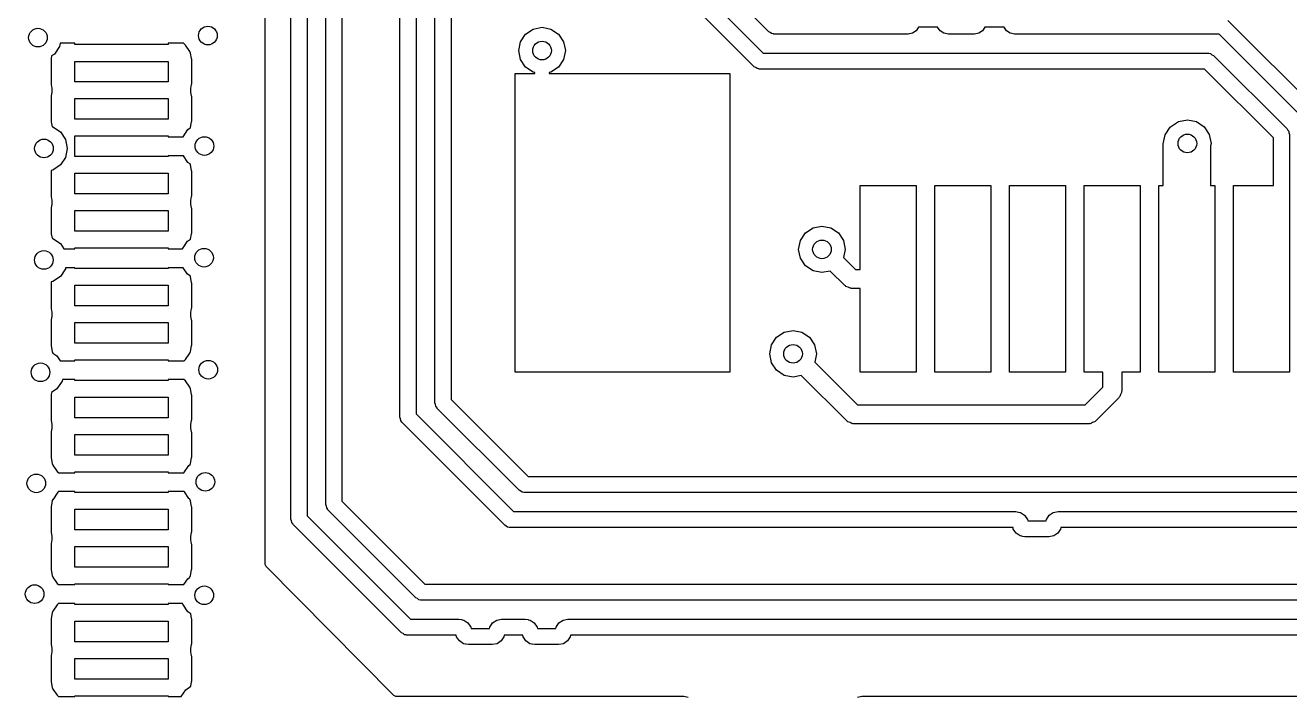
# Model space of a CAD drawing. Extents: x 0 to 4.25, y -4.33 to 0.
# Drawn here: x 1.691 to 2.224, y -2.818 to -2.534 of the extents above; entities that cross this region are included whole.
import ezdxf

# ---------------------------------------------------------------- set-up
doc = ezdxf.new("R2010")
doc.units = 0
doc.header["$MEASUREMENT"] = 0
doc.layers.add('BLACK', color=7, linetype='CONTINUOUS')

msp = doc.modelspace()

# ---------------------------------------------------------------- linework, layer by layer
at = {"layer": 'BLACK', "linetype": 'CONTINUOUS'}
for p, q in [((1.86349, -2.69348), (1.86349, -2.29858)), ((1.87025, -2.29718), (1.87025, -2.69208)), ((1.85549, -2.30329), (1.85549, -2.69819)), ((1.84873, -2.69959), (1.84873, -2.30469)), ((1.80274, -2.74255), (1.80274, -2.31308)), ((1.8095, -2.31168), (1.8095, -2.74115)), ((1.79177, -2.31788), (1.79177, -2.76157)), ((1.8175, -2.73643), (1.8175, -2.41532)), ((1.82426, -2.41643), (1.82426, -2.73503)), ((1.95076, -2.49473), (2.00197, -2.54593)), ((2.00429, -2.53694), (1.95975, -2.4924)), ((1.99818, -2.5517), (1.94499, -2.49852)), ((2.19808, -2.53216), (2.23776, -2.57184)), ((1.89957, -2.54112), (1.9017, -2.53792)), ((1.9017, -2.53792), (1.90489, -2.53579)), ((1.90489, -2.53579), (1.90866, -2.53504)), ((1.90866, -2.53504), (1.91243, -2.53579)), ((1.91243, -2.53579), (1.91562, -2.53792)), ((1.91562, -2.53792), (1.91775, -2.54112)), ((2.00496, -2.53725), (2.00429, -2.53694)), ((2.00552, -2.53773), (2.00496, -2.53725)), ((2.00625, -2.53785), (2.00552, -2.53773)), ((2.00638, -2.53792), (2.00625, -2.53785)), ((2.00647, -2.53789), (2.00638, -2.53792)), ((2.00668, -2.53793), (2.00647, -2.53789)), ((2.06309, -2.53793), (2.00668, -2.53793)), ((2.06495, -2.53756), (2.06309, -2.53793)), ((2.06652, -2.53651), (2.06495, -2.53756)), ((2.06754, -2.53498), (2.06652, -2.53651)), ((2.07558, -2.53498), (2.06754, -2.53498)), ((2.07661, -2.53651), (2.07558, -2.53498)), ((2.07818, -2.53756), (2.07661, -2.53651)), ((2.07884, -2.53769), (2.07818, -2.53756)), ((2.07888, -2.53773), (2.07884, -2.53769)), ((2.08004, -2.53793), (2.07888, -2.53773)), ((2.09109, -2.53793), (2.08004, -2.53793)), ((2.08004, -2.53793), (2.08004, -2.53793)), ((2.09295, -2.53756), (2.09109, -2.53793)), ((2.09452, -2.53651), (2.09295, -2.53756)), ((2.09554, -2.53498), (2.09452, -2.53651)), ((2.10358, -2.53498), (2.09554, -2.53498)), ((2.10461, -2.53651), (2.10358, -2.53498)), ((2.10618, -2.53756), (2.10461, -2.53651)), ((2.10684, -2.53769), (2.10618, -2.53756)), ((2.10688, -2.53773), (2.10684, -2.53769)), ((2.10804, -2.53793), (2.10688, -2.53773)), ((2.19429, -2.53793), (2.10804, -2.53793)), ((2.10804, -2.53793), (2.10804, -2.53793)), ((2.23199, -2.57563), (2.19429, -2.53793)), ((1.70508, -2.54318), (1.70294, -2.54637)), ((1.70535, -2.5418), (1.70508, -2.54318)), ((1.71149, -2.5418), (1.70535, -2.5418)), ((1.71149, -2.54233), (1.71149, -2.5418)), ((1.75086, -2.54233), (1.71149, -2.54233)), ((1.75086, -2.5418), (1.75086, -2.54233)), ((1.75742, -2.5418), (1.75086, -2.5418)), ((1.75773, -2.54201), (1.75742, -2.5418)), ((1.75827, -2.54254), (1.75773, -2.54201)), ((1.76004, -2.5452), (1.75827, -2.54254)), ((1.89882, -2.54488), (1.89957, -2.54112)), ((1.91775, -2.54112), (1.9185, -2.54488)), ((1.70154, -2.54824), (1.70151, -2.54863)), ((1.70151, -2.54863), (1.70151, -2.55887)), ((1.70176, -2.54716), (1.70154, -2.54824)), ((1.70294, -2.54637), (1.70176, -2.54716)), ((1.71149, -2.55808), (1.71149, -2.54942)), ((1.71149, -2.54942), (1.75086, -2.54942)), ((1.75086, -2.54942), (1.75086, -2.55808)), ((1.76033, -2.5459), (1.76004, -2.5452)), ((1.7608, -2.54824), (1.76033, -2.5459)), ((1.76084, -2.54863), (1.7608, -2.54824)), ((1.76084, -2.55887), (1.76084, -2.54863)), ((1.89957, -2.54865), (1.89882, -2.54488)), ((1.9017, -2.55184), (1.89957, -2.54865)), ((1.91775, -2.54865), (1.91562, -2.55184)), ((1.9185, -2.54488), (1.91775, -2.54865)), ((2.00197, -2.54593), (2.18958, -2.54593)), ((2.18958, -2.54593), (2.18979, -2.54597)), ((2.18979, -2.54597), (2.18988, -2.54594)), ((2.18988, -2.54594), (2.19001, -2.546)), ((2.19001, -2.546), (2.19074, -2.54613)), ((2.19074, -2.54613), (2.1913, -2.54661)), ((2.1913, -2.54661), (2.19197, -2.54692)), ((2.19197, -2.54692), (2.223, -2.57795)), ((1.89728, -2.68059), (1.89728, -2.55461)), ((1.89728, -2.55461), (1.90566, -2.55461)), ((1.90489, -2.55398), (1.9017, -2.55184)), ((1.90566, -2.55413), (1.90489, -2.55398)), ((1.90566, -2.55461), (1.90566, -2.55413)), ((1.91243, -2.55398), (1.91166, -2.55413)), ((1.91166, -2.55413), (1.91166, -2.55461)), ((1.91166, -2.55461), (1.98783, -2.55461)), ((1.91562, -2.55184), (1.91243, -2.55398)), ((1.98783, -2.55461), (1.98783, -2.68059)), ((1.99884, -2.55201), (1.99818, -2.5517)), ((1.99941, -2.55249), (1.99884, -2.55201)), ((2.00014, -2.55261), (1.99941, -2.55249)), ((2.00027, -2.55268), (2.00014, -2.55261)), ((2.00036, -2.55265), (2.00027, -2.55268)), ((2.00057, -2.55269), (2.00036, -2.55265)), ((2.18818, -2.55269), (2.00057, -2.55269)), ((2.21723, -2.58174), (2.18818, -2.55269)), ((1.70151, -2.55887), (1.70154, -2.55925)), ((1.70154, -2.55925), (1.70186, -2.56084)), ((1.75086, -2.55808), (1.71149, -2.55808)), ((1.76048, -2.56084), (1.7608, -2.55925)), ((1.7608, -2.55925), (1.76084, -2.55887)), ((1.70154, -2.56399), (1.70151, -2.56437)), ((1.70151, -2.56437), (1.70151, -2.57462)), ((1.70186, -2.5624), (1.70154, -2.56399)), ((1.70186, -2.56084), (1.70186, -2.5624)), ((1.71149, -2.57383), (1.71149, -2.56516)), ((1.71149, -2.56516), (1.75086, -2.56516)), ((1.75086, -2.56516), (1.75086, -2.57383)), ((1.76048, -2.5624), (1.76048, -2.56084)), ((1.7608, -2.56399), (1.76048, -2.5624)), ((1.76084, -2.56437), (1.7608, -2.56399)), ((1.76084, -2.57462), (1.76084, -2.56437)), ((1.70151, -2.57462), (1.70154, -2.575)), ((1.70154, -2.575), (1.70195, -2.57702)), ((1.75086, -2.57383), (1.71149, -2.57383)), ((1.76033, -2.57734), (1.7608, -2.575)), ((1.7608, -2.575), (1.76084, -2.57462)), ((2.17388, -2.577), (2.17713, -2.57483)), ((2.17713, -2.57483), (2.18095, -2.57407)), ((2.18095, -2.57407), (2.18478, -2.57483)), ((2.18478, -2.57483), (2.18802, -2.577)), ((1.70195, -2.57702), (1.70227, -2.57709)), ((1.70227, -2.57709), (1.70546, -2.57922)), ((1.70546, -2.57922), (1.7076, -2.58241)), ((1.71149, -2.58957), (1.71149, -2.58091)), ((1.71149, -2.58091), (1.75086, -2.58091)), ((1.75086, -2.58091), (1.75086, -2.58124)), ((1.75086, -2.58124), (1.75723, -2.58124)), ((1.75723, -2.58124), (1.75926, -2.5782)), ((1.75926, -2.5782), (1.76025, -2.57753)), ((1.76025, -2.57753), (1.76033, -2.57734)), ((2.17075, -2.58428), (2.17151, -2.58045)), ((2.17151, -2.58045), (2.17368, -2.5772)), ((2.17368, -2.5772), (2.17388, -2.577)), ((2.18802, -2.577), (2.19019, -2.58024)), ((2.19019, -2.58024), (2.19095, -2.58407)), ((2.21723, -2.60185), (2.21723, -2.58174)), ((2.223, -2.57795), (2.22312, -2.57812)), ((2.22312, -2.57812), (2.2232, -2.57817)), ((2.2232, -2.57817), (2.22325, -2.57831)), ((2.22325, -2.57831), (2.22368, -2.57891)), ((2.22368, -2.57891), (2.22374, -2.57965)), ((2.22374, -2.57965), (2.22399, -2.58034)), ((2.22399, -2.58034), (2.22399, -2.60185)), ((1.7076, -2.58241), (1.70835, -2.58618)), ((1.70835, -2.58618), (1.7076, -2.58995)), ((2.17075, -2.60185), (2.17075, -2.58428)), ((2.19095, -2.58407), (2.19075, -2.5851)), ((2.19075, -2.5851), (2.19075, -2.60185)), ((1.7076, -2.58995), (1.70546, -2.59314)), ((1.75086, -2.58957), (1.71149, -2.58957)), ((1.75734, -2.58924), (1.75086, -2.58924)), ((1.75086, -2.58924), (1.75086, -2.58957)), ((1.75926, -2.59212), (1.75734, -2.58924)), ((1.76016, -2.59272), (1.75926, -2.59212)), ((1.76033, -2.59315), (1.76016, -2.59272)), ((1.70154, -2.59549), (1.70151, -2.59587)), ((1.70151, -2.59587), (1.70151, -2.60611)), ((1.70156, -2.59542), (1.70154, -2.59549)), ((1.70227, -2.59527), (1.70156, -2.59542)), ((1.70546, -2.59314), (1.70227, -2.59527)), ((1.71149, -2.60532), (1.71149, -2.59666)), ((1.71149, -2.59666), (1.75086, -2.59666)), ((1.75086, -2.59666), (1.75086, -2.60532)), ((1.7608, -2.59549), (1.76033, -2.59315)), ((1.76084, -2.59587), (1.7608, -2.59549)), ((1.76084, -2.60611), (1.76084, -2.59587)), ((2.04295, -2.63722), (2.04295, -2.60185)), ((2.04295, -2.60185), (2.06657, -2.60185)), ((2.06657, -2.60185), (2.06657, -2.68059)), ((2.07445, -2.68059), (2.07445, -2.60185)), ((2.07445, -2.60185), (2.09807, -2.60185)), ((2.09807, -2.60185), (2.09807, -2.68059)), ((2.10594, -2.68059), (2.10594, -2.60185)), ((2.10594, -2.60185), (2.12957, -2.60185)), ((2.12957, -2.60185), (2.12957, -2.68059)), ((2.13744, -2.68059), (2.13744, -2.60185)), ((2.13744, -2.60185), (2.16106, -2.60185)), ((2.16106, -2.60185), (2.16106, -2.68059)), ((2.16894, -2.68059), (2.16894, -2.60185)), ((2.16894, -2.60185), (2.17075, -2.60185)), ((2.19075, -2.60185), (2.19256, -2.60185)), ((2.19256, -2.60185), (2.19256, -2.68059)), ((2.20043, -2.68059), (2.20043, -2.60185)), ((2.20043, -2.60185), (2.21723, -2.60185)), ((2.22399, -2.60185), (2.22406, -2.60185)), ((2.22406, -2.60185), (2.22406, -2.68059)), ((1.70151, -2.60611), (1.70154, -2.60649)), ((1.70154, -2.60649), (1.70186, -2.60809)), ((1.70186, -2.60809), (1.70186, -2.60965)), ((1.75086, -2.60532), (1.71149, -2.60532)), ((1.76048, -2.60809), (1.7608, -2.60649)), ((1.76048, -2.60965), (1.76048, -2.60809)), ((1.7608, -2.60649), (1.76084, -2.60611)), ((1.70154, -2.61124), (1.70151, -2.61162)), ((1.70151, -2.61162), (1.70151, -2.62186)), ((1.70186, -2.60965), (1.70154, -2.61124)), ((1.71149, -2.62107), (1.71149, -2.61241)), ((1.71149, -2.61241), (1.75086, -2.61241)), ((1.75086, -2.61241), (1.75086, -2.62107)), ((1.7608, -2.61124), (1.76048, -2.60965)), ((1.76084, -2.61162), (1.7608, -2.61124)), ((1.76084, -2.62186), (1.76084, -2.61162)), ((2.02301, -2.61965), (2.02677, -2.6189)), ((2.02677, -2.6189), (2.03054, -2.61965)), ((1.70151, -2.62186), (1.70154, -2.62224)), ((1.70154, -2.62224), (1.70191, -2.62407)), ((1.70191, -2.62407), (1.70223, -2.62414)), ((1.70223, -2.62414), (1.70542, -2.62627)), ((1.75086, -2.62107), (1.71149, -2.62107)), ((1.7591, -2.62532), (1.76035, -2.62449)), ((1.76035, -2.62449), (1.7608, -2.62224)), ((1.7608, -2.62224), (1.76084, -2.62186)), ((2.01768, -2.62497), (2.01981, -2.62178)), ((2.01981, -2.62178), (2.02301, -2.61965)), ((2.03054, -2.61965), (2.03373, -2.62178)), ((2.03373, -2.62178), (2.03586, -2.62497)), ((1.70542, -2.62627), (1.70691, -2.62849)), ((1.70691, -2.62849), (1.71149, -2.62849)), ((1.71149, -2.62849), (1.71149, -2.62816)), ((1.71149, -2.62816), (1.75086, -2.62816)), ((1.75086, -2.62816), (1.75086, -2.62849)), ((1.75086, -2.62849), (1.75699, -2.62849)), ((1.75699, -2.62849), (1.7591, -2.62532)), ((2.01693, -2.62874), (2.01768, -2.62497)), ((2.01768, -2.63251), (2.01693, -2.62874)), ((2.03586, -2.62497), (2.03661, -2.62874)), ((2.03661, -2.62874), (2.03592, -2.63223)), ((2.01981, -2.6357), (2.01768, -2.63251)), ((2.03592, -2.63223), (2.04091, -2.63722)), ((1.70542, -2.64019), (1.70223, -2.64232)), ((1.70756, -2.63699), (1.70542, -2.64019)), ((1.70766, -2.63649), (1.70756, -2.63699)), ((1.71149, -2.63649), (1.70766, -2.63649)), ((1.71149, -2.63682), (1.71149, -2.63649)), ((1.75086, -2.63682), (1.71149, -2.63682)), ((1.75726, -2.63649), (1.75086, -2.63649)), ((1.75086, -2.63649), (1.75086, -2.63682)), ((1.7591, -2.63924), (1.75726, -2.63649)), ((1.76015, -2.63994), (1.7591, -2.63924)), ((1.76033, -2.64039), (1.76015, -2.63994)), ((1.7608, -2.64273), (1.76033, -2.64039)), ((2.02301, -2.63783), (2.01981, -2.6357)), ((2.02677, -2.63858), (2.02301, -2.63783)), ((2.03026, -2.63789), (2.02677, -2.63858)), ((2.03642, -2.64405), (2.03026, -2.63789)), ((2.04091, -2.63722), (2.04295, -2.63722)), ((1.70154, -2.64273), (1.70151, -2.64311)), ((1.70151, -2.64311), (1.70151, -2.65336)), ((1.7016, -2.64245), (1.70154, -2.64273)), ((1.70223, -2.64232), (1.7016, -2.64245)), ((1.71149, -2.65257), (1.71149, -2.6439)), ((1.71149, -2.6439), (1.75086, -2.6439)), ((1.75086, -2.6439), (1.75086, -2.65257)), ((1.76084, -2.64311), (1.7608, -2.64273)), ((1.76084, -2.65336), (1.76084, -2.64311)), ((2.03671, -2.6442), (2.03642, -2.64405)), ((2.0369, -2.64446), (2.03671, -2.6442)), ((2.03779, -2.64475), (2.0369, -2.64446)), ((2.03863, -2.64517), (2.03779, -2.64475)), ((2.03895, -2.64512), (2.03863, -2.64517)), ((2.03925, -2.64522), (2.03895, -2.64512)), ((2.04295, -2.64522), (2.03925, -2.64522)), ((2.04295, -2.68059), (2.04295, -2.64522)), ((1.70151, -2.65336), (1.70154, -2.65374)), ((1.70154, -2.65374), (1.70186, -2.65533)), ((1.70186, -2.65533), (1.70186, -2.65689)), ((1.75086, -2.65257), (1.71149, -2.65257)), ((1.76048, -2.65533), (1.7608, -2.65374)), ((1.76048, -2.65689), (1.76048, -2.65533)), ((1.7608, -2.65374), (1.76084, -2.65336)), ((1.70154, -2.65848), (1.70151, -2.65886)), ((1.70151, -2.65886), (1.70151, -2.6691)), ((1.70186, -2.65689), (1.70154, -2.65848)), ((1.71149, -2.66831), (1.71149, -2.65965)), ((1.71149, -2.65965), (1.75086, -2.65965)), ((1.75086, -2.65965), (1.75086, -2.66831)), ((1.7608, -2.65848), (1.76048, -2.65689)), ((1.76084, -2.65886), (1.7608, -2.65848)), ((1.76084, -2.6691), (1.76084, -2.65886)), ((2.00547, -2.66907), (2.00761, -2.66587)), ((2.00761, -2.66587), (2.0108, -2.66374)), ((2.0108, -2.66374), (2.01457, -2.66299)), ((2.01457, -2.66299), (2.01833, -2.66374)), ((2.01833, -2.66374), (2.02153, -2.66587)), ((2.02153, -2.66587), (2.02366, -2.66907)), ((1.70151, -2.6691), (1.70154, -2.66949)), ((1.70154, -2.66949), (1.70201, -2.67183)), ((1.70201, -2.67183), (1.7023, -2.67253)), ((1.7023, -2.67253), (1.7023, -2.67253)), ((1.7023, -2.67253), (1.70401, -2.67367)), ((1.75086, -2.66831), (1.71149, -2.66831)), ((1.75827, -2.67519), (1.76004, -2.67253)), ((1.76004, -2.67253), (1.76033, -2.67183)), ((1.76033, -2.67183), (1.7608, -2.66949)), ((1.7608, -2.66949), (1.76084, -2.6691)), ((2.00472, -2.67283), (2.00547, -2.66907)), ((2.02366, -2.66907), (2.02441, -2.67283)), ((1.70401, -2.67367), (1.70538, -2.67573)), ((1.70538, -2.67573), (1.71149, -2.67573)), ((1.71149, -2.67573), (1.71149, -2.6754)), ((1.71149, -2.6754), (1.75086, -2.6754)), ((1.75086, -2.6754), (1.75086, -2.67573)), ((1.75086, -2.67573), (1.75772, -2.67573)), ((1.75772, -2.67573), (1.75773, -2.67572)), ((1.75773, -2.67572), (1.75827, -2.67519)), ((2.00547, -2.6766), (2.00472, -2.67283)), ((2.00761, -2.67979), (2.00547, -2.6766)), ((2.02441, -2.67283), (2.02372, -2.67633)), ((2.02372, -2.67633), (2.04174, -2.69435)), ((1.98783, -2.68059), (1.89728, -2.68059)), ((2.0108, -2.68193), (2.00761, -2.67979)), ((2.01457, -2.68268), (2.0108, -2.68193)), ((2.01806, -2.68198), (2.01457, -2.68268)), ((2.03725, -2.70117), (2.01806, -2.68198)), ((2.06657, -2.68059), (2.04295, -2.68059)), ((2.09807, -2.68059), (2.07445, -2.68059)), ((2.12957, -2.68059), (2.10594, -2.68059)), ((2.14525, -2.68059), (2.13744, -2.68059)), ((2.14525, -2.6869), (2.14525, -2.68059)), ((2.16106, -2.68059), (2.15325, -2.68059)), ((2.15325, -2.68059), (2.15325, -2.68855)), ((2.19256, -2.68059), (2.16894, -2.68059)), ((2.22406, -2.68059), (2.20043, -2.68059)), ((1.70401, -2.68759), (1.70172, -2.68912)), ((1.70614, -2.6844), (1.70401, -2.68759)), ((1.70627, -2.68373), (1.70614, -2.6844)), ((1.71149, -2.68373), (1.70627, -2.68373)), ((1.71149, -2.68406), (1.71149, -2.68373)), ((1.75086, -2.68406), (1.71149, -2.68406)), ((1.75086, -2.68373), (1.75086, -2.68406)), ((1.75772, -2.68373), (1.75086, -2.68373)), ((1.75773, -2.68374), (1.75772, -2.68373)), ((1.75827, -2.68427), (1.75773, -2.68374)), ((1.76004, -2.68693), (1.75827, -2.68427)), ((1.76033, -2.68763), (1.76004, -2.68693)), ((1.7608, -2.68998), (1.76033, -2.68763)), ((2.1378, -2.69435), (2.14525, -2.6869)), ((2.15325, -2.68855), (2.15315, -2.68886)), ((1.70154, -2.68998), (1.70151, -2.69036)), ((1.70151, -2.69036), (1.70151, -2.7006)), ((1.70172, -2.68912), (1.70154, -2.68998)), ((1.71149, -2.69981), (1.71149, -2.69115)), ((1.71149, -2.69115), (1.75086, -2.69115)), ((1.75086, -2.69115), (1.75086, -2.69981)), ((1.76084, -2.69036), (1.7608, -2.68998)), ((1.76084, -2.7006), (1.76084, -2.69036)), ((1.86374, -2.69417), (1.86349, -2.69348)), ((1.87025, -2.69208), (1.9028, -2.72463)), ((2.15208, -2.69138), (2.14229, -2.70117)), ((2.15223, -2.69109), (2.15208, -2.69138)), ((2.15249, -2.6909), (2.15223, -2.69109)), ((2.15278, -2.69001), (2.15249, -2.6909)), ((2.1532, -2.68918), (2.15278, -2.69001)), ((2.15315, -2.68886), (2.1532, -2.68918)), ((1.85549, -2.69819), (1.89669, -2.73939)), ((1.8638, -2.69491), (1.86374, -2.69417)), ((1.86423, -2.69551), (1.8638, -2.69491)), ((1.86428, -2.69565), (1.86423, -2.69551)), ((1.86436, -2.6957), (1.86428, -2.69565)), ((1.86448, -2.69587), (1.86436, -2.6957)), ((1.89901, -2.7304), (1.86448, -2.69587)), ((2.04174, -2.69435), (2.1378, -2.69435)), ((1.70151, -2.7006), (1.70154, -2.70098)), ((1.70154, -2.70098), (1.70186, -2.70257)), ((1.70186, -2.70413), (1.70154, -2.70573)), ((1.70186, -2.70257), (1.70186, -2.70413)), ((1.75086, -2.69981), (1.71149, -2.69981)), ((1.76048, -2.70257), (1.7608, -2.70098)), ((1.76048, -2.70413), (1.76048, -2.70257)), ((1.7608, -2.70573), (1.76048, -2.70413)), ((1.7608, -2.70098), (1.76084, -2.7006)), ((1.84898, -2.70029), (1.84873, -2.69959)), ((1.84904, -2.70102), (1.84898, -2.70029)), ((1.84947, -2.70163), (1.84904, -2.70102)), ((1.84952, -2.70176), (1.84947, -2.70163)), ((1.8496, -2.70181), (1.84952, -2.70176)), ((1.84972, -2.70198), (1.8496, -2.70181)), ((1.8929, -2.74516), (1.84972, -2.70198)), ((2.03754, -2.70132), (2.03725, -2.70117)), ((2.03773, -2.70158), (2.03754, -2.70132)), ((2.03862, -2.70187), (2.03773, -2.70158)), ((2.03945, -2.7023), (2.03862, -2.70187)), ((2.03977, -2.70225), (2.03945, -2.7023)), ((2.04008, -2.70235), (2.03977, -2.70225)), ((2.13946, -2.70235), (2.04008, -2.70235)), ((2.13976, -2.70225), (2.13946, -2.70235)), ((2.14008, -2.7023), (2.13976, -2.70225)), ((2.14092, -2.70187), (2.14008, -2.7023)), ((2.14181, -2.70158), (2.14092, -2.70187)), ((2.142, -2.70132), (2.14181, -2.70158)), ((2.14229, -2.70117), (2.142, -2.70132)), ((1.70154, -2.70573), (1.70151, -2.70611)), ((1.70151, -2.70611), (1.70151, -2.71635)), ((1.71149, -2.71556), (1.71149, -2.7069)), ((1.71149, -2.7069), (1.75086, -2.7069)), ((1.75086, -2.7069), (1.75086, -2.71556)), ((1.76084, -2.70611), (1.7608, -2.70573)), ((1.76084, -2.71635), (1.76084, -2.70611)), ((1.70151, -2.71635), (1.70154, -2.71673)), ((1.70154, -2.71673), (1.70201, -2.71907)), ((1.70201, -2.71907), (1.7023, -2.71977)), ((1.7023, -2.71977), (1.70408, -2.72243)), ((1.75086, -2.71556), (1.71149, -2.71556)), ((1.75759, -2.72298), (1.75965, -2.71989)), ((1.75965, -2.71989), (1.76013, -2.71958)), ((1.76013, -2.71958), (1.76033, -2.71907)), ((1.76033, -2.71907), (1.7608, -2.71673)), ((1.7608, -2.71673), (1.76084, -2.71635)), ((1.70408, -2.72243), (1.70461, -2.72297)), ((1.70461, -2.72297), (1.70462, -2.72298)), ((1.70462, -2.72298), (1.71149, -2.72298)), ((1.71149, -2.72298), (1.71149, -2.72265)), ((1.71149, -2.72265), (1.75086, -2.72265)), ((1.75086, -2.72265), (1.75086, -2.72298)), ((1.75086, -2.72298), (1.75759, -2.72298)), ((1.9028, -2.72463), (2.42376, -2.72463)), ((1.70437, -2.73125), (1.70224, -2.73444)), ((1.70461, -2.73098), (1.70437, -2.73122)), ((1.70437, -2.73122), (1.70437, -2.73125)), ((1.70462, -2.73098), (1.70461, -2.73098)), ((1.71149, -2.73098), (1.70462, -2.73098)), ((1.71149, -2.73131), (1.71149, -2.73098)), ((1.75086, -2.73131), (1.71149, -2.73131)), ((1.75086, -2.73098), (1.75086, -2.73131)), ((1.75772, -2.73098), (1.75086, -2.73098)), ((1.75773, -2.73098), (1.75772, -2.73098)), ((1.75783, -2.73108), (1.75773, -2.73098)), ((1.75965, -2.73381), (1.75783, -2.73108)), ((1.89968, -2.73072), (1.89901, -2.7304)), ((1.90025, -2.73119), (1.89968, -2.73072)), ((1.90097, -2.73132), (1.90025, -2.73119)), ((1.90111, -2.73138), (1.90097, -2.73132)), ((1.9012, -2.73136), (1.90111, -2.73138)), ((1.9014, -2.73139), (1.9012, -2.73136)), ((2.42486, -2.73139), (1.9014, -2.73139)), ((1.70201, -2.73488), (1.70154, -2.73722)), ((1.70218, -2.73448), (1.70201, -2.73488)), ((1.70224, -2.73444), (1.70218, -2.73448)), ((1.75991, -2.73398), (1.75965, -2.73381)), ((1.76004, -2.73418), (1.75991, -2.73398)), ((1.76033, -2.73488), (1.76004, -2.73418)), ((1.7608, -2.73722), (1.76033, -2.73488)), ((1.81776, -2.73712), (1.8175, -2.73643)), ((1.82426, -2.73503), (1.85926, -2.77003)), ((1.70154, -2.73722), (1.70151, -2.7376)), ((1.70151, -2.7376), (1.70151, -2.74784)), ((1.71149, -2.74705), (1.71149, -2.73839)), ((1.71149, -2.73839), (1.75086, -2.73839)), ((1.75086, -2.73839), (1.75086, -2.74705)), ((1.76084, -2.7376), (1.7608, -2.73722)), ((1.76084, -2.74784), (1.76084, -2.7376)), ((1.8095, -2.74115), (1.85315, -2.78479)), ((1.81782, -2.73786), (1.81776, -2.73712)), ((1.81824, -2.73846), (1.81782, -2.73786)), ((1.81829, -2.7386), (1.81824, -2.73846)), ((1.81837, -2.73865), (1.81829, -2.7386)), ((1.81849, -2.73882), (1.81837, -2.73865)), ((1.85547, -2.7758), (1.81849, -2.73882)), ((1.89669, -2.73939), (2.10852, -2.73939)), ((2.10852, -2.73939), (2.10968, -2.7396)), ((2.10852, -2.73939), (2.10852, -2.73939)), ((2.10968, -2.7396), (2.10972, -2.73963)), ((2.10972, -2.73963), (2.11056, -2.7398)), ((2.11056, -2.7398), (2.11229, -2.74095)), ((2.11229, -2.74095), (2.11345, -2.74268)), ((2.1215, -2.74268), (2.12265, -2.74095)), ((2.12265, -2.74095), (2.12438, -2.7398)), ((2.12438, -2.7398), (2.12642, -2.73939)), ((2.12642, -2.73939), (2.52374, -2.73939)), ((1.75086, -2.74705), (1.71149, -2.74705)), ((1.803, -2.74324), (1.80274, -2.74255)), ((1.80306, -2.74397), (1.803, -2.74324)), ((1.80348, -2.74458), (1.80306, -2.74397)), ((1.80353, -2.74472), (1.80348, -2.74458)), ((1.80361, -2.74476), (1.80353, -2.74472)), ((1.80373, -2.74494), (1.80361, -2.74476)), ((1.84936, -2.79056), (1.80373, -2.74494)), ((1.89357, -2.74548), (1.8929, -2.74516)), ((1.89413, -2.74595), (1.89357, -2.74548)), ((1.89486, -2.74608), (1.89413, -2.74595)), ((1.89499, -2.74614), (1.89486, -2.74608)), ((1.89508, -2.74612), (1.89499, -2.74614)), ((1.89529, -2.74615), (1.89508, -2.74612)), ((2.10738, -2.74615), (1.89529, -2.74615)), ((2.1075, -2.74676), (2.10738, -2.74615)), ((2.10865, -2.74849), (2.1075, -2.74676)), ((2.11345, -2.74268), (2.11357, -2.74329)), ((2.11357, -2.74329), (2.12138, -2.74329)), ((2.12138, -2.74329), (2.1215, -2.74268)), ((2.12745, -2.74676), (2.12629, -2.74849)), ((2.12757, -2.74615), (2.12745, -2.74676)), ((2.52514, -2.74615), (2.12757, -2.74615)), ((1.70151, -2.74784), (1.70154, -2.74823)), ((1.70154, -2.74823), (1.70186, -2.74982)), ((1.70186, -2.75138), (1.70154, -2.75297)), ((1.70186, -2.74982), (1.70186, -2.75138)), ((1.76048, -2.74982), (1.7608, -2.74823)), ((1.76048, -2.75138), (1.76048, -2.74982)), ((1.7608, -2.75297), (1.76048, -2.75138)), ((1.7608, -2.74823), (1.76084, -2.74784)), ((2.11038, -2.74965), (2.10865, -2.74849)), ((2.11122, -2.74981), (2.11038, -2.74965)), ((2.11126, -2.74985), (2.11122, -2.74981)), ((2.11242, -2.75005), (2.11126, -2.74985)), ((2.12252, -2.75005), (2.11242, -2.75005)), ((2.11242, -2.75005), (2.11242, -2.75005)), ((2.12456, -2.74965), (2.12252, -2.75005)), ((2.12629, -2.74849), (2.12456, -2.74965)), ((1.70154, -2.75297), (1.70151, -2.75335)), ((1.70151, -2.75335), (1.70151, -2.76359)), ((1.71149, -2.7628), (1.71149, -2.75414)), ((1.71149, -2.75414), (1.75086, -2.75414)), ((1.75086, -2.75414), (1.75086, -2.7628)), ((1.76084, -2.75335), (1.7608, -2.75297)), ((1.76084, -2.76359), (1.76084, -2.75335)), ((1.75086, -2.7628), (1.71149, -2.7628)), ((1.79177, -2.76157), (1.79207, -2.76249)), ((1.79207, -2.76249), (1.84604, -2.81685)), ((1.70151, -2.76359), (1.70154, -2.76397)), ((1.70154, -2.76397), (1.70201, -2.76632)), ((1.70201, -2.76632), (1.7023, -2.76702)), ((1.7023, -2.76702), (1.70408, -2.76968)), ((1.75754, -2.77022), (1.75918, -2.76776)), ((1.75918, -2.76776), (1.75984, -2.76733)), ((1.75984, -2.76733), (1.76004, -2.76702)), ((1.76004, -2.76702), (1.76033, -2.76632)), ((1.76033, -2.76632), (1.7608, -2.76397)), ((1.7608, -2.76397), (1.76084, -2.76359)), ((1.70408, -2.76968), (1.70461, -2.77021)), ((1.70461, -2.77021), (1.70462, -2.77022)), ((1.70462, -2.77022), (1.71149, -2.77022)), ((1.71149, -2.77022), (1.71149, -2.76989)), ((1.71149, -2.76989), (1.75086, -2.76989)), ((1.75086, -2.76989), (1.75086, -2.77022)), ((1.75086, -2.77022), (1.75754, -2.77022)), ((1.85926, -2.77003), (2.58224, -2.77003)), ((1.70408, -2.77876), (1.7023, -2.78142)), ((1.70461, -2.77823), (1.70408, -2.77876)), ((1.70462, -2.77822), (1.70461, -2.77823)), ((1.71149, -2.77822), (1.70462, -2.77822)), ((1.71149, -2.77855), (1.71149, -2.77822)), ((1.75086, -2.77855), (1.71149, -2.77855)), ((1.75699, -2.77822), (1.75086, -2.77822)), ((1.75086, -2.77822), (1.75086, -2.77855)), ((1.75705, -2.77849), (1.75699, -2.77822)), ((1.75918, -2.78168), (1.75705, -2.77849)), ((1.85614, -2.77611), (1.85547, -2.7758)), ((1.8567, -2.77658), (1.85614, -2.77611)), ((1.85743, -2.77671), (1.8567, -2.77658)), ((1.85757, -2.77677), (1.85743, -2.77671)), ((1.85765, -2.77675), (1.85757, -2.77677)), ((1.85786, -2.77679), (1.85765, -2.77675)), ((2.58364, -2.77679), (1.85786, -2.77679)), ((1.70154, -2.78447), (1.70151, -2.78485)), ((1.70201, -2.78212), (1.70154, -2.78447)), ((1.7023, -2.78142), (1.70201, -2.78212)), ((1.76041, -2.7825), (1.75918, -2.78168)), ((1.7608, -2.78447), (1.76041, -2.7825)), ((1.76084, -2.78485), (1.7608, -2.78447)), ((1.85315, -2.78479), (1.8736, -2.78479)), ((1.8736, -2.78479), (1.87476, -2.78499)), ((1.88954, -2.7852), (1.8916, -2.78479)), ((1.8916, -2.78479), (1.9016, -2.78479)), ((1.9016, -2.78479), (1.90276, -2.78499)), ((1.91754, -2.7852), (1.9196, -2.78479)), ((1.9196, -2.78479), (2.58835, -2.78479)), ((1.70151, -2.78485), (1.70151, -2.79509)), ((1.71149, -2.7943), (1.71149, -2.78564)), ((1.71149, -2.78564), (1.75086, -2.78564)), ((1.75086, -2.78564), (1.75086, -2.7943)), ((1.76084, -2.79509), (1.76084, -2.78485)), ((1.87476, -2.78499), (1.8748, -2.78503)), ((1.8748, -2.78503), (1.87566, -2.7852)), ((1.87566, -2.7852), (1.8774, -2.78636)), ((1.8774, -2.78636), (1.87857, -2.78811)), ((1.87857, -2.78811), (1.87871, -2.78879)), ((1.87871, -2.78879), (1.88649, -2.78879)), ((1.88649, -2.78879), (1.88663, -2.78811)), ((1.88663, -2.78811), (1.8878, -2.78636)), ((1.8878, -2.78636), (1.88954, -2.7852)), ((1.90276, -2.78499), (1.9028, -2.78503)), ((1.9028, -2.78503), (1.90366, -2.7852)), ((1.90366, -2.7852), (1.9054, -2.78636)), ((1.9054, -2.78636), (1.90657, -2.78811)), ((1.90657, -2.78811), (1.90671, -2.78879)), ((1.90671, -2.78879), (1.91449, -2.78879)), ((1.91449, -2.78879), (1.91463, -2.78811)), ((1.91463, -2.78811), (1.9158, -2.78636)), ((1.9158, -2.78636), (1.91754, -2.7852)), ((1.70151, -2.79509), (1.70154, -2.79547)), ((1.70154, -2.79547), (1.70186, -2.79706)), ((1.75086, -2.7943), (1.71149, -2.7943)), ((1.76048, -2.79706), (1.7608, -2.79547)), ((1.7608, -2.79547), (1.76084, -2.79509)), ((1.85002, -2.79087), (1.84936, -2.79056)), ((1.85059, -2.79134), (1.85002, -2.79087)), ((1.85132, -2.79147), (1.85059, -2.79134)), ((1.85145, -2.79153), (1.85132, -2.79147)), ((1.85154, -2.79151), (1.85145, -2.79153)), ((1.85175, -2.79155), (1.85154, -2.79151)), ((1.87249, -2.79155), (1.85175, -2.79155)), ((1.87263, -2.79223), (1.87249, -2.79155)), ((1.8738, -2.79397), (1.87263, -2.79223)), ((1.87554, -2.79514), (1.8738, -2.79397)), ((1.8764, -2.79531), (1.87554, -2.79514)), ((1.87644, -2.79534), (1.8764, -2.79531)), ((1.8776, -2.79555), (1.87644, -2.79534)), ((1.88966, -2.79514), (1.8876, -2.79555)), ((1.8914, -2.79397), (1.88966, -2.79514)), ((1.89257, -2.79223), (1.8914, -2.79397)), ((1.89271, -2.79155), (1.89257, -2.79223)), ((1.90049, -2.79155), (1.89271, -2.79155)), ((1.90063, -2.79223), (1.90049, -2.79155)), ((1.9018, -2.79397), (1.90063, -2.79223)), ((1.90354, -2.79514), (1.9018, -2.79397)), ((1.9044, -2.79531), (1.90354, -2.79514)), ((1.90444, -2.79534), (1.9044, -2.79531)), ((1.9056, -2.79555), (1.90444, -2.79534)), ((1.91766, -2.79514), (1.9156, -2.79555)), ((1.9194, -2.79397), (1.91766, -2.79514)), ((1.92057, -2.79223), (1.9194, -2.79397)), ((1.92071, -2.79155), (1.92057, -2.79223)), ((2.58975, -2.79155), (1.92071, -2.79155)), ((1.70154, -2.80021), (1.70151, -2.8006)), ((1.70151, -2.8006), (1.70151, -2.81084)), ((1.70186, -2.79862), (1.70154, -2.80021)), ((1.70186, -2.79706), (1.70186, -2.79862)), ((1.76048, -2.79862), (1.76048, -2.79706)), ((1.7608, -2.80021), (1.76048, -2.79862)), ((1.76084, -2.8006), (1.7608, -2.80021)), ((1.76084, -2.81084), (1.76084, -2.8006)), ((1.8876, -2.79555), (1.8776, -2.79555)), ((1.9156, -2.79555), (1.9056, -2.79555)), ((1.71149, -2.81005), (1.71149, -2.80139)), ((1.71149, -2.80139), (1.75086, -2.80139)), ((1.75086, -2.80139), (1.75086, -2.81005)), ((1.70151, -2.81084), (1.70154, -2.81122)), ((1.70154, -2.81122), (1.70201, -2.81356)), ((1.75086, -2.81005), (1.71149, -2.81005)), ((1.76042, -2.81313), (1.7608, -2.81122)), ((1.7608, -2.81122), (1.76084, -2.81084)), ((1.70201, -2.81356), (1.7023, -2.81426)), ((1.7023, -2.81426), (1.70408, -2.81692)), ((1.75636, -2.81746), (1.75832, -2.81454)), ((1.75832, -2.81454), (1.76042, -2.81313)), ((1.70408, -2.81692), (1.70461, -2.81746)), ((1.70461, -2.81746), (1.70462, -2.81746)), ((1.70462, -2.81746), (1.71149, -2.81746)), ((1.71149, -2.81746), (1.71149, -2.81713)), ((1.71149, -2.81713), (1.75086, -2.81713)), ((1.75086, -2.81713), (1.75086, -2.81746)), ((1.75086, -2.81746), (1.75636, -2.81746)), ((1.84604, -2.81685), (1.84689, -2.81728)), ((1.84689, -2.81728), (1.96852, -2.81728)), ((1.96852, -2.81728), (1.97025, -2.81768)), ((2.04171, -2.81775), (2.04358, -2.81728)), ((2.04358, -2.81728), (2.60921, -2.81728))]:
    msp.add_line(p, q, dxfattribs=at)
at = {"layer": 'BLACK'}
for centre in [(1.69598, -2.53941), (1.76768, -2.53854), (1.90866, -2.54488), (1.76622, -2.58516), (2.18095, -2.58407), (1.6985, -2.58618), (1.69846, -2.63323), (1.76606, -2.63228), (2.02677, -2.62874), (2.01457, -2.67283), (1.69705, -2.68063), (1.76783, -2.67953), (1.69528, -2.72748), (1.76661, -2.72685), (1.69457, -2.77421), (1.76614, -2.77472)]:
    msp.add_circle(centre, 0.003937, dxfattribs=at)

doc.saveas('drawing.dxf')
